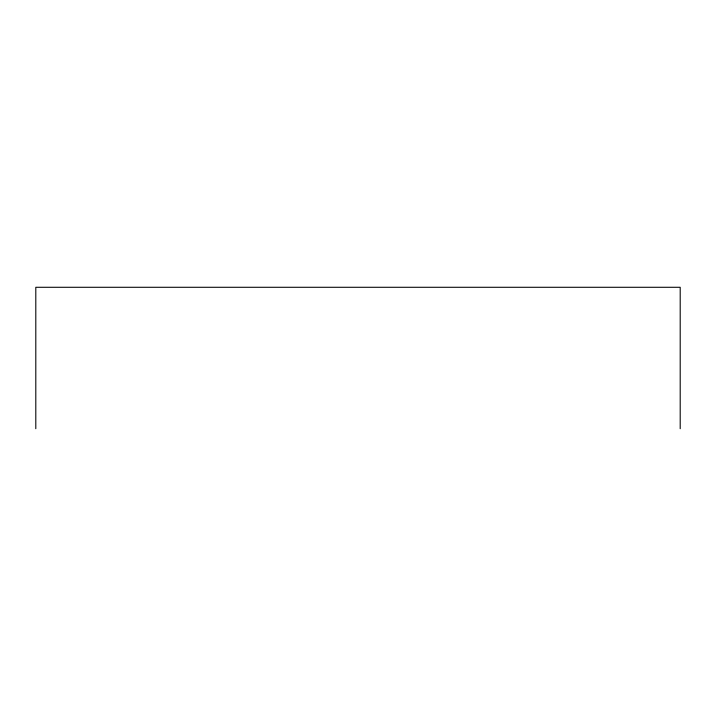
<?xml version="1.0" encoding="UTF-8"?>
<svg xmlns="http://www.w3.org/2000/svg" width="716" height="716" viewBox="0 0 716 716"><rect width="100%" height="100%" fill="white"/><g stroke="black" fill="none" stroke-linecap="round" stroke-linejoin="round"><path stroke-width="1.07" d="M680.2 428.714L680.2 287.286L35.8 287.286L35.8 428.714"/></g></svg>
